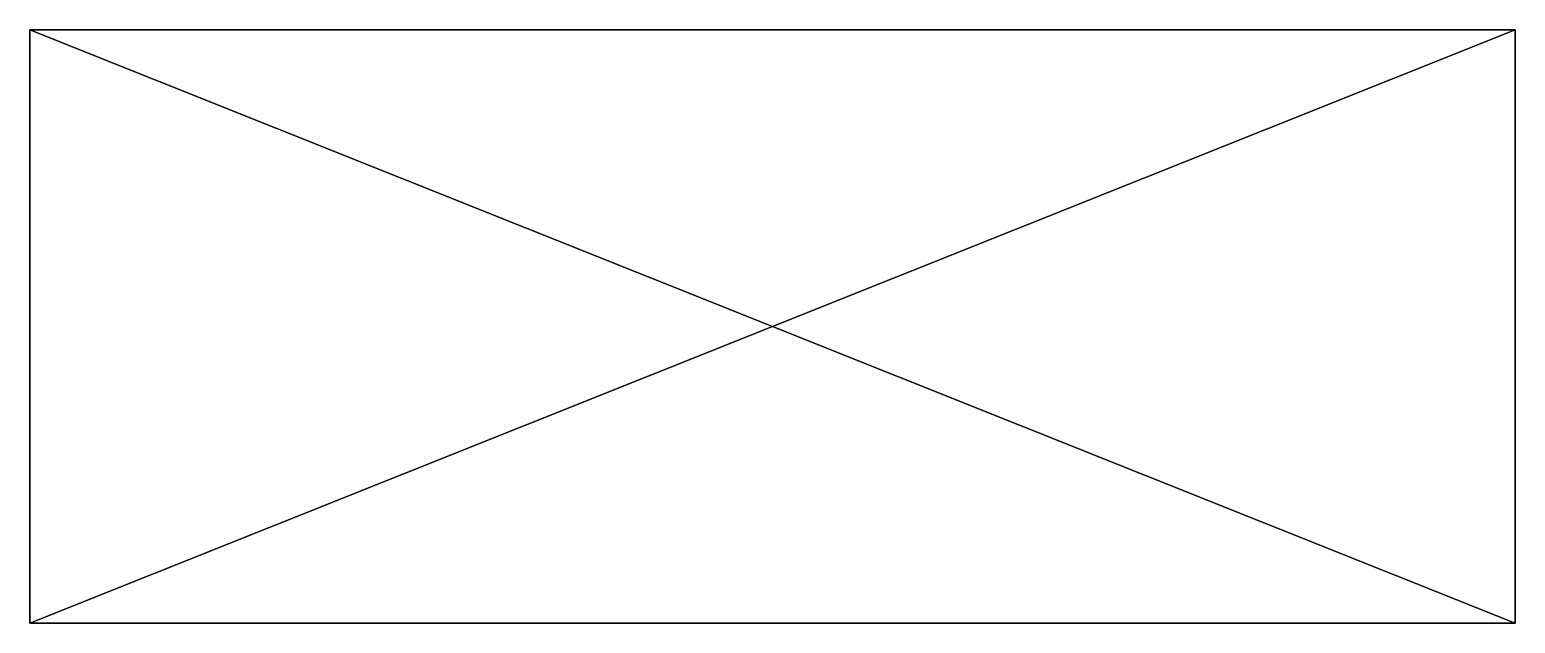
# Model space of a CAD drawing. Extents: x -0.2 to 0.2, y -0.08 to 0.08.
import ezdxf

# ---------------------------------------------------------------- set-up
doc = ezdxf.new("R2010")
doc.units = 0
doc.layers.add('Default', color=7, linetype='CONTINUOUS')

msp = doc.modelspace()

# ---------------------------------------------------------------- linework, layer by layer
at = {"layer": 'Default'}
for points in [[(-0.2, -0.08), (-0.2, 0.08), (-0.2, 0.08, 0.6)], [(-0.2, -0.08), (-0.2, 0.08, 0.6), (-0.2, -0.08, 0.6)], [(0.2, -0.08, 0.6), (-0.2, -0.08, 0.6), (-0.2, 0.08, 0.6)], [(0.2, -0.08, 0.6), (-0.2, 0.08, 0.6), (0.2, 0.08, 0.6)], [(0.2, 0.08, 0.6), (-0.2, 0.08, 0.6), (-0.2, 0.08)], [(0.2, 0.08, 0.6), (-0.2, 0.08), (0.2, 0.08)], [(0.2, 0.08), (-0.2, 0.08), (-0.2, -0.08)], [(0.2, 0.08), (-0.2, -0.08), (0.2, -0.08)], [(0.2, -0.08), (0.2, -0.08, 0.6), (0.2, 0.08, 0.6)], [(0.2, -0.08), (0.2, 0.08, 0.6), (0.2, 0.08)], [(0.2, -0.08), (-0.2, -0.08), (-0.2, -0.08, 0.6)], [(0.2, -0.08), (-0.2, -0.08, 0.6), (0.2, -0.08, 0.6)]]:
    msp.add_3dface(points, dxfattribs=at)

doc.saveas('drawing.dxf')
